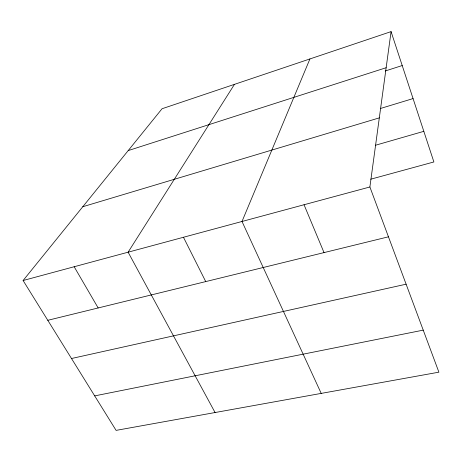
<?xml version="1.0" encoding="UTF-8"?>
<svg xmlns="http://www.w3.org/2000/svg" width="462" height="462" viewBox="0 0 462 462"><rect width="100%" height="100%" fill="white"/><g stroke="black" fill="none" stroke-linecap="round" stroke-linejoin="round"><path stroke-width="0.69" d="M369.889 186.983L391.071 31.618L162.058 108.737L23.1 280.515L116.095 430.382L438.9 372.176L369.889 186.983L23.1 280.515M309.921 58.945L242.007 221.471L321.211 393.399M234.459 84.355L128.113 252.188L215.073 412.531M128.193 150.595L386.151 67.723M385.233 70.986L402.217 65.552M380.359 108.518L413.068 98.579M82.785 206.728L379.314 117.868M375.3 145.305L423.821 131.335M370.732 179.204L433.882 161.96L391.071 31.618M47.794 320.305L388.455 236.81M71.5 358.512L406.115 284.194M94.693 395.888L423.232 330.139M74.168 266.741L98.163 307.958M183.46 237.266L205.729 281.595M304.042 204.741L324.024 252.599"/></g></svg>
